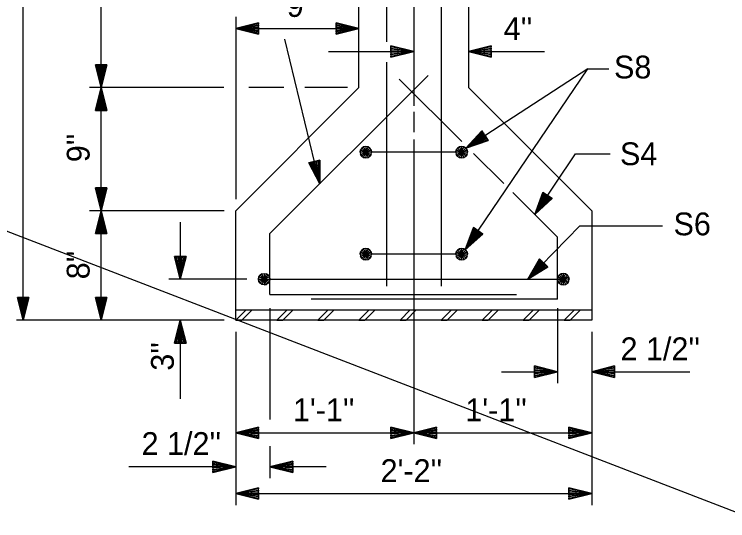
# Model space of a CAD drawing. Extents: x -22.6 to 41.6, y -1.6 to 24.3.
# Drawn here: x 1.652 to 5.561, y 14.311 to 17.088 of the extents above; entities that cross this region are included whole.
import ezdxf

# ---------------------------------------------------------------- set-up
doc = ezdxf.new("R2010")
doc.units = 0
for name, color, linetype in [('Dimension Lines', 7, 'Continuous'), ('Mis Center Lines', 7, 'Continuous'), ('Rebar Lines', 7, 'Continuous'), ('Structural Steel Lines', 7, 'Continuous'), ('Sup Concrete Girder Lines', 7, 'Continuous'), ('Text', 7, 'Continuous'), ('User Information Notes', 7, 'Continuous')]:
    doc.layers.add(name, color=color, linetype=linetype)

msp = doc.modelspace()

# ---------------------------------------------------------------- linework, layer by layer
at = {"layer": 'Dimension Lines'}
for p, q in [((-20.1741, 24.3043), (41.5919, 0.4744)), ((1.7006, 15.4105), (1.7006, 19.4605)), ((2.1276, 16.6855), (2.1276, 18.4105)), ((2.8655, 17.0735), (2.8655, 16.0735)), ((2.8655, 17.0105), (3.5405, 17.0105)), ((3.3739, 16.8836), (3.8405, 16.8836)), ((4.1405, 16.8836), (4.5574, 16.8836)), ((4.7947, 16.7892), (4.126, 16.3536)), ((2.8001, 16.6855), (2.0646, 16.6855)), ((2.1276, 16.0105), (2.1276, 16.6855)), ((3.1287, 16.6855), (2.9376, 16.6855)), ((3.4775, 16.6855), (3.2433, 16.6855)), ((2.6047, 16.0105), (2.0646, 16.0105)), ((2.1276, 15.4105), (2.1276, 16.0105)), ((2.8025, 16.0105), (2.6047, 16.0105)), ((2.5617, 15.9474), (2.5617, 15.6355)), ((2.9265, 15.6355), (2.4987, 15.6355)), ((3.0529, 15.477), (3.0529, 14.8673)), ((4.628, 15.477), (4.628, 15.0656)), ((2.8025, 15.4105), (1.6646, 15.4105)), ((2.5617, 15.4105), (2.5617, 14.9801)), ((2.8655, 15.3475), (2.8655, 14.3975)), ((4.8155, 15.3475), (4.8155, 14.3975)), ((4.3209, 15.1286), (4.628, 15.1286)), ((4.8155, 15.1286), (5.3536, 15.1286)), ((2.8655, 14.7938), (3.8405, 14.7938)), ((3.8405, 14.7938), (4.8155, 14.7938)), ((3.0529, 14.7203), (3.0529, 14.5445)), ((2.8655, 14.6075), (2.2794, 14.6075)), ((3.3601, 14.6075), (3.0529, 14.6075)), ((2.8655, 14.4605), (4.8155, 14.4605))]:
    msp.add_line(p, q, dxfattribs=at)
for points in [[(2.9905, 17.0105), (2.9905, 17.0042), (2.8655, 17.0105), (2.9905, 16.998), (2.9905, 16.9917), (2.8655, 17.0105), (2.9905, 16.9855), (2.9905, 16.9792), (2.8655, 17.0105), (2.9905, 17.0417), (2.9905, 17.0355), (2.8655, 17.0105), (2.9905, 17.0292), (2.9905, 17.023), (2.8655, 17.0105), (2.9905, 17.0167), (2.9905, 16.9792), (2.9905, 17.0417), (2.8655, 17.0105), (2.9905, 16.9792)], [(3.4155, 17.0105), (3.4155, 17.0167), (3.5405, 17.0105), (3.4155, 17.023), (3.4155, 17.0292), (3.5405, 17.0105), (3.4155, 17.0355), (3.4155, 17.0417), (3.5405, 17.0105), (3.4155, 16.9792), (3.4155, 16.9855), (3.5405, 17.0105), (3.4155, 16.9917), (3.4155, 16.998), (3.5405, 17.0105), (3.4155, 17.0042), (3.4155, 17.0417), (3.4155, 16.9792), (3.5405, 17.0105), (3.4155, 17.0417)], [(3.3256, 16.1589), (3.1337, 16.9509)], [(3.7155, 16.8836), (3.7155, 16.8899), (3.8405, 16.8836), (3.7155, 16.8961), (3.7155, 16.9024), (3.8405, 16.8836), (3.7155, 16.9086), (3.7155, 16.9149), (3.8405, 16.8836), (3.7155, 16.8524), (3.7155, 16.8586), (3.8405, 16.8836), (3.7155, 16.8649), (3.7155, 16.8711), (3.8405, 16.8836), (3.7155, 16.8774), (3.7155, 16.9149), (3.7155, 16.8524), (3.8405, 16.8836), (3.7155, 16.9149)], [(4.2655, 16.8836), (4.2655, 16.8774), (4.1405, 16.8836), (4.2655, 16.8711), (4.2655, 16.8649), (4.1405, 16.8836), (4.2655, 16.8586), (4.2655, 16.8524), (4.1405, 16.8836), (4.2655, 16.9149), (4.2655, 16.9086), (4.1405, 16.8836), (4.2655, 16.9024), (4.2655, 16.8961), (4.1405, 16.8836), (4.2655, 16.8899), (4.2655, 16.8524), (4.2655, 16.9149), (4.1405, 16.8836), (4.2655, 16.8524)], [(2.1276, 16.8105), (2.1339, 16.8105), (2.1276, 16.6855), (2.1401, 16.8105), (2.1464, 16.8105), (2.1276, 16.6855), (2.1526, 16.8105), (2.1589, 16.8105), (2.1276, 16.6855), (2.0964, 16.8105), (2.1026, 16.8105), (2.1276, 16.6855), (2.1089, 16.8105), (2.1151, 16.8105), (2.1276, 16.6855), (2.1214, 16.8105), (2.1589, 16.8105), (2.0964, 16.8105), (2.1276, 16.6855), (2.1589, 16.8105)], [(4.1229, 15.7972), (4.7947, 16.7892), (4.9092, 16.7892)], [(2.1276, 16.5605), (2.1214, 16.5605), (2.1276, 16.6855), (2.1151, 16.5605), (2.1089, 16.5605), (2.1276, 16.6855), (2.1026, 16.5605), (2.0964, 16.5605), (2.1276, 16.6855), (2.1589, 16.5605), (2.1526, 16.5605), (2.1276, 16.6855), (2.1464, 16.5605), (2.1401, 16.5605), (2.1276, 16.6855), (2.1339, 16.5605), (2.0964, 16.5605), (2.1589, 16.5605), (2.1276, 16.6855), (2.0964, 16.5605)], [(4.2307, 16.4219), (4.2341, 16.4166), (4.126, 16.3536), (4.2376, 16.4114), (4.241, 16.4061), (4.126, 16.3536), (4.2444, 16.4009), (4.2478, 16.3957), (4.126, 16.3536), (4.2137, 16.4481), (4.2171, 16.4428), (4.126, 16.3536), (4.2205, 16.4376), (4.2239, 16.4323), (4.126, 16.3536), (4.2273, 16.4271), (4.2478, 16.3957), (4.2137, 16.4481), (4.126, 16.3536), (4.2478, 16.3957)], [(4.5039, 15.9903), (4.7259, 16.3231), (4.9169, 16.3231)], [(3.2962, 16.2803), (3.3023, 16.2819), (3.3256, 16.1589), (3.3084, 16.2833), (3.3144, 16.2848), (3.3256, 16.1589), (3.3205, 16.2863), (3.3266, 16.2877), (3.3256, 16.1589), (3.2659, 16.273), (3.2719, 16.2745), (3.3256, 16.1589), (3.278, 16.276), (3.2841, 16.2774), (3.3256, 16.1589), (3.2901, 16.2789), (3.3266, 16.2877), (3.2659, 16.273), (3.3256, 16.1589), (3.3266, 16.2877)], [(2.1276, 16.1355), (2.1339, 16.1355), (2.1276, 16.0105), (2.1401, 16.1355), (2.1464, 16.1355), (2.1276, 16.0105), (2.1526, 16.1355), (2.1589, 16.1355), (2.1276, 16.0105), (2.0964, 16.1355), (2.1026, 16.1355), (2.1276, 16.0105), (2.1089, 16.1355), (2.1151, 16.1355), (2.1276, 16.0105), (2.1214, 16.1355), (2.1589, 16.1355), (2.0964, 16.1355), (2.1276, 16.0105), (2.1589, 16.1355)], [(4.5733, 16.0943), (4.5785, 16.0908), (4.5039, 15.9903), (4.5837, 16.0874), (4.5889, 16.0839), (4.5039, 15.9903), (4.5941, 16.0804), (4.5993, 16.077), (4.5039, 15.9903), (4.5473, 16.1116), (4.5525, 16.1082), (4.5039, 15.9903), (4.5577, 16.1047), (4.5629, 16.1012), (4.5039, 15.9903), (4.5681, 16.0977), (4.5993, 16.077), (4.5473, 16.1116), (4.5039, 15.9903), (4.5993, 16.077)], [(2.1276, 15.8855), (2.1214, 15.8855), (2.1276, 16.0105), (2.1151, 15.8855), (2.1089, 15.8855), (2.1276, 16.0105), (2.1026, 15.8855), (2.0964, 15.8855), (2.1276, 16.0105), (2.1589, 15.8855), (2.1526, 15.8855), (2.1276, 16.0105), (2.1464, 15.8855), (2.1401, 15.8855), (2.1276, 16.0105), (2.1339, 15.8855), (2.0964, 15.8855), (2.1589, 15.8855), (2.1276, 16.0105), (2.0964, 15.8855)], [(4.193, 15.9007), (4.1981, 15.8972), (4.1229, 15.7972), (4.2033, 15.8937), (4.2085, 15.8901), (4.1229, 15.7972), (4.2137, 15.8866), (4.2189, 15.8832), (4.1229, 15.7972), (4.1671, 15.9182), (4.1723, 15.9147), (4.1229, 15.7972), (4.1775, 15.9112), (4.1826, 15.9077), (4.1229, 15.7972), (4.1878, 15.9042), (4.2189, 15.8832), (4.1671, 15.9182), (4.1229, 15.7972), (4.2189, 15.8832)], [(4.4651, 15.6355), (4.7504, 15.9286), (5.2027, 15.9286)], [(2.5617, 15.7605), (2.568, 15.7605), (2.5617, 15.6355), (2.5742, 15.7605), (2.5805, 15.7605), (2.5617, 15.6355), (2.5867, 15.7605), (2.593, 15.7605), (2.5617, 15.6355), (2.5305, 15.7605), (2.5367, 15.7605), (2.5617, 15.6355), (2.543, 15.7605), (2.5492, 15.7605), (2.5617, 15.6355), (2.5555, 15.7605), (2.593, 15.7605), (2.5305, 15.7605), (2.5617, 15.6355), (2.593, 15.7605)], [(4.5523, 15.7251), (4.5568, 15.7207), (4.4651, 15.6355), (4.5613, 15.7164), (4.5657, 15.712), (4.4651, 15.6355), (4.5702, 15.7076), (4.5747, 15.7033), (4.4651, 15.6355), (4.5299, 15.7469), (4.5344, 15.7425), (4.4651, 15.6355), (4.5389, 15.7382), (4.5434, 15.7338), (4.4651, 15.6355), (4.5478, 15.7295), (4.5747, 15.7033), (4.5299, 15.7469), (4.4651, 15.6355), (4.5747, 15.7033)], [(1.7006, 15.5355), (1.7068, 15.5355), (1.7006, 15.4105), (1.7131, 15.5355), (1.7193, 15.5355), (1.7006, 15.4105), (1.7256, 15.5355), (1.7318, 15.5355), (1.7006, 15.4105), (1.6693, 15.5355), (1.6756, 15.5355), (1.7006, 15.4105), (1.6818, 15.5355), (1.6881, 15.5355), (1.7006, 15.4105), (1.6943, 15.5355), (1.7318, 15.5355), (1.6693, 15.5355), (1.7006, 15.4105), (1.7318, 15.5355)], [(2.1276, 15.5355), (2.1339, 15.5355), (2.1276, 15.4105), (2.1401, 15.5355), (2.1464, 15.5355), (2.1276, 15.4105), (2.1526, 15.5355), (2.1589, 15.5355), (2.1276, 15.4105), (2.0964, 15.5355), (2.1026, 15.5355), (2.1276, 15.4105), (2.1089, 15.5355), (2.1151, 15.5355), (2.1276, 15.4105), (2.1214, 15.5355), (2.1589, 15.5355), (2.0964, 15.5355), (2.1276, 15.4105), (2.1589, 15.5355)], [(2.5617, 15.2855), (2.5555, 15.2855), (2.5617, 15.4105), (2.5492, 15.2855), (2.543, 15.2855), (2.5617, 15.4105), (2.5367, 15.2855), (2.5305, 15.2855), (2.5617, 15.4105), (2.593, 15.2855), (2.5867, 15.2855), (2.5617, 15.4105), (2.5805, 15.2855), (2.5742, 15.2855), (2.5617, 15.4105), (2.568, 15.2855), (2.5305, 15.2855), (2.593, 15.2855), (2.5617, 15.4105), (2.5305, 15.2855)], [(4.503, 15.1286), (4.503, 15.1223), (4.628, 15.1286), (4.503, 15.1161), (4.503, 15.1098), (4.628, 15.1286), (4.503, 15.1036), (4.503, 15.0973), (4.628, 15.1286), (4.503, 15.1598), (4.503, 15.1536), (4.628, 15.1286), (4.503, 15.1473), (4.503, 15.1411), (4.628, 15.1286), (4.503, 15.1348), (4.503, 15.0973), (4.503, 15.1598), (4.628, 15.1286), (4.503, 15.0973)], [(4.9405, 15.1286), (4.9405, 15.1348), (4.8155, 15.1286), (4.9405, 15.1411), (4.9405, 15.1473), (4.8155, 15.1286), (4.9405, 15.1536), (4.9405, 15.1598), (4.8155, 15.1286), (4.9405, 15.0973), (4.9405, 15.1036), (4.8155, 15.1286), (4.9405, 15.1098), (4.9405, 15.1161), (4.8155, 15.1286), (4.9405, 15.1223), (4.9405, 15.1598), (4.9405, 15.0973), (4.8155, 15.1286), (4.9405, 15.1598)], [(2.9905, 14.7938), (2.9905, 14.7875), (2.8655, 14.7938), (2.9905, 14.7813), (2.9905, 14.775), (2.8655, 14.7938), (2.9905, 14.7688), (2.9905, 14.7625), (2.8655, 14.7938), (2.9905, 14.825), (2.9905, 14.8188), (2.8655, 14.7938), (2.9905, 14.8125), (2.9905, 14.8063), (2.8655, 14.7938), (2.9905, 14.8), (2.9905, 14.7625), (2.9905, 14.825), (2.8655, 14.7938), (2.9905, 14.7625)], [(3.7155, 14.7938), (3.7155, 14.8), (3.8405, 14.7938), (3.7155, 14.8063), (3.7155, 14.8125), (3.8405, 14.7938), (3.7155, 14.8188), (3.7155, 14.825), (3.8405, 14.7938), (3.7155, 14.7625), (3.7155, 14.7688), (3.8405, 14.7938), (3.7155, 14.775), (3.7155, 14.7813), (3.8405, 14.7938), (3.7155, 14.7875), (3.7155, 14.825), (3.7155, 14.7625), (3.8405, 14.7938), (3.7155, 14.825)], [(3.9655, 14.7938), (3.9655, 14.7875), (3.8405, 14.7938), (3.9655, 14.7813), (3.9655, 14.775), (3.8405, 14.7938), (3.9655, 14.7688), (3.9655, 14.7625), (3.8405, 14.7938), (3.9655, 14.825), (3.9655, 14.8188), (3.8405, 14.7938), (3.9655, 14.8125), (3.9655, 14.8063), (3.8405, 14.7938), (3.9655, 14.8), (3.9655, 14.7625), (3.9655, 14.825), (3.8405, 14.7938), (3.9655, 14.7625)], [(4.6905, 14.7938), (4.6905, 14.8), (4.8155, 14.7938), (4.6905, 14.8063), (4.6905, 14.8125), (4.8155, 14.7938), (4.6905, 14.8188), (4.6905, 14.825), (4.8155, 14.7938), (4.6905, 14.7625), (4.6905, 14.7688), (4.8155, 14.7938), (4.6905, 14.775), (4.6905, 14.7813), (4.8155, 14.7938), (4.6905, 14.7875), (4.6905, 14.825), (4.6905, 14.7625), (4.8155, 14.7938), (4.6905, 14.825)], [(2.7405, 14.6075), (2.7405, 14.6138), (2.8655, 14.6075), (2.7405, 14.62), (2.7405, 14.6263), (2.8655, 14.6075), (2.7405, 14.6325), (2.7405, 14.6388), (2.8655, 14.6075), (2.7405, 14.5763), (2.7405, 14.5825), (2.8655, 14.6075), (2.7405, 14.5888), (2.7405, 14.595), (2.8655, 14.6075), (2.7405, 14.6013), (2.7405, 14.6388), (2.7405, 14.5763), (2.8655, 14.6075), (2.7405, 14.6388)], [(3.1779, 14.6075), (3.1779, 14.6013), (3.0529, 14.6075), (3.1779, 14.595), (3.1779, 14.5888), (3.0529, 14.6075), (3.1779, 14.5825), (3.1779, 14.5763), (3.0529, 14.6075), (3.1779, 14.6388), (3.1779, 14.6325), (3.0529, 14.6075), (3.1779, 14.6263), (3.1779, 14.62), (3.0529, 14.6075), (3.1779, 14.6138), (3.1779, 14.5763), (3.1779, 14.6388), (3.0529, 14.6075), (3.1779, 14.5763)], [(2.9905, 14.4605), (2.9905, 14.4542), (2.8655, 14.4605), (2.9905, 14.448), (2.9905, 14.4417), (2.8655, 14.4605), (2.9905, 14.4355), (2.9905, 14.4292), (2.8655, 14.4605), (2.9905, 14.4917), (2.9905, 14.4855), (2.8655, 14.4605), (2.9905, 14.4792), (2.9905, 14.473), (2.8655, 14.4605), (2.9905, 14.4667), (2.9905, 14.4292), (2.9905, 14.4917), (2.8655, 14.4605), (2.9905, 14.4292)], [(4.6905, 14.4605), (4.6905, 14.4667), (4.8155, 14.4605), (4.6905, 14.473), (4.6905, 14.4792), (4.8155, 14.4605), (4.6905, 14.4855), (4.6905, 14.4917), (4.8155, 14.4605), (4.6905, 14.4292), (4.6905, 14.4355), (4.8155, 14.4605), (4.6905, 14.4417), (4.6905, 14.448), (4.8155, 14.4605), (4.6905, 14.4542), (4.6905, 14.4917), (4.6905, 14.4292), (4.8155, 14.4605), (4.6905, 14.4917)]]:
    msp.add_lwpolyline(points, dxfattribs=at)
at = {"layer": 'Mis Center Lines'}
for p, q in [((3.8405, 17.4207), (3.8405, 16.5864)), ((3.8405, 16.5539), (3.8405, 16.442)), ((3.8405, 16.4022), (3.8405, 14.7308))]:
    msp.add_line(p, q, dxfattribs=at)
at = {"layer": 'Rebar Lines'}
for p, q in [((3.6905, 17.3918), (3.6905, 16.9367)), ((3.9904, 17.381), (3.9904, 15.5979)), ((3.6905, 16.8248), (3.6905, 15.5979)), ((3.0529, 15.8862), (3.9197, 16.7529)), ((4.1039, 16.3903), (3.7613, 16.7329)), ((4.103, 16.332), (3.578, 16.332)), ((4.3332, 16.1609), (4.1688, 16.3253)), ((4.628, 15.8662), (4.3833, 16.1109)), ((3.0529, 15.5523), (3.0529, 15.8862)), ((4.628, 15.5253), (4.628, 15.8662)), ((4.103, 15.773), (3.578, 15.773)), ((3.0212, 15.6355), (4.6597, 15.6355)), ((3.0529, 15.5523), (4.4029, 15.5523)), ((4.628, 15.5253), (3.278, 15.5253))]:
    msp.add_line(p, q, dxfattribs=at)
for points in [[(3.578, 16.3637), (3.566, 16.3613), (3.5556, 16.3545), (3.5488, 16.3441), (3.5464, 16.332), (3.5488, 16.3199), (3.5556, 16.3096), (3.5659, 16.3027), (3.578, 16.3003), (3.5902, 16.3027), (3.6005, 16.3096), (3.6074, 16.3198), (3.6098, 16.332), (3.6074, 16.3441), (3.6005, 16.3544), (3.5902, 16.3613), (3.578, 16.3637), (3.578, 16.332), (3.578, 16.3003), (3.5659, 16.3027), (3.578, 16.332), (3.5556, 16.3096), (3.5488, 16.3199), (3.578, 16.332), (3.5464, 16.332), (3.5488, 16.3441), (3.578, 16.332), (3.5556, 16.3545), (3.566, 16.3613), (3.578, 16.332), (3.5902, 16.3613), (3.6005, 16.3544), (3.578, 16.332), (3.6074, 16.3441), (3.6098, 16.332), (3.578, 16.332), (3.6074, 16.3198), (3.6005, 16.3096), (3.578, 16.332), (3.5902, 16.3027)], [(4.103, 16.3637), (4.0909, 16.3613), (4.0806, 16.3545), (4.0737, 16.3441), (4.0713, 16.332), (4.0737, 16.3199), (4.0806, 16.3096), (4.0909, 16.3027), (4.103, 16.3003), (4.1151, 16.3027), (4.1254, 16.3096), (4.1323, 16.3198), (4.1348, 16.332), (4.1323, 16.3441), (4.1255, 16.3544), (4.1152, 16.3613), (4.103, 16.3637), (4.103, 16.332), (4.103, 16.3003), (4.0909, 16.3027), (4.103, 16.332), (4.0806, 16.3096), (4.0737, 16.3199), (4.103, 16.332), (4.0713, 16.332), (4.0737, 16.3441), (4.103, 16.332), (4.0806, 16.3545), (4.0909, 16.3613), (4.103, 16.332), (4.1152, 16.3613), (4.1255, 16.3544), (4.103, 16.332), (4.1323, 16.3441), (4.1348, 16.332), (4.103, 16.332), (4.1323, 16.3198), (4.1254, 16.3096), (4.103, 16.332), (4.1151, 16.3027)], [(3.578, 15.8047), (3.566, 15.8023), (3.5556, 15.7954), (3.5488, 15.7851), (3.5464, 15.773), (3.5488, 15.7609), (3.5556, 15.7506), (3.5659, 15.7437), (3.578, 15.7413), (3.5902, 15.7437), (3.6005, 15.7506), (3.6074, 15.7609), (3.6098, 15.773), (3.6074, 15.7851), (3.6005, 15.7954), (3.5902, 15.8023), (3.578, 15.8047), (3.578, 15.773), (3.578, 15.7413), (3.5659, 15.7437), (3.578, 15.773), (3.5556, 15.7506), (3.5488, 15.7609), (3.578, 15.773), (3.5464, 15.773), (3.5488, 15.7851), (3.578, 15.773), (3.5556, 15.7954), (3.566, 15.8023), (3.578, 15.773), (3.5902, 15.8023), (3.6005, 15.7954), (3.578, 15.773), (3.6074, 15.7851), (3.6098, 15.773), (3.578, 15.773), (3.6074, 15.7609), (3.6005, 15.7506), (3.578, 15.773), (3.5902, 15.7437)], [(4.103, 15.8047), (4.0909, 15.8023), (4.0806, 15.7954), (4.0737, 15.7851), (4.0713, 15.773), (4.0737, 15.7609), (4.0806, 15.7506), (4.0909, 15.7437), (4.103, 15.7413), (4.1151, 15.7437), (4.1254, 15.7506), (4.1323, 15.7609), (4.1348, 15.773), (4.1323, 15.7851), (4.1255, 15.7954), (4.1152, 15.8023), (4.103, 15.8047), (4.103, 15.773), (4.103, 15.7413), (4.0909, 15.7437), (4.103, 15.773), (4.0806, 15.7506), (4.0737, 15.7609), (4.103, 15.773), (4.0713, 15.773), (4.0737, 15.7851), (4.103, 15.773), (4.0806, 15.7954), (4.0909, 15.8023), (4.103, 15.773), (4.1152, 15.8023), (4.1255, 15.7954), (4.103, 15.773), (4.1323, 15.7851), (4.1348, 15.773), (4.103, 15.773), (4.1323, 15.7609), (4.1254, 15.7506), (4.103, 15.773), (4.1151, 15.7437)], [(3.0212, 15.6672), (3.0334, 15.6648), (3.0437, 15.6579), (3.0505, 15.6476), (3.0529, 15.6355), (3.0505, 15.6234), (3.0437, 15.6131), (3.0334, 15.6063), (3.0212, 15.6038), (3.0091, 15.6063), (2.9988, 15.6131), (2.9919, 15.6234), (2.9895, 15.6355), (2.9919, 15.6476), (2.9988, 15.6579), (3.009, 15.6648), (3.0212, 15.6672), (3.0212, 15.6355), (3.0212, 15.6038), (3.0334, 15.6063), (3.0212, 15.6355), (3.0437, 15.6131), (3.0505, 15.6234), (3.0212, 15.6355), (3.0529, 15.6355), (3.0505, 15.6476), (3.0212, 15.6355), (3.0437, 15.6579), (3.0334, 15.6648), (3.0212, 15.6355), (3.009, 15.6648), (2.9988, 15.6579), (3.0212, 15.6355), (2.9919, 15.6476), (2.9895, 15.6355), (3.0212, 15.6355), (2.9919, 15.6234), (2.9988, 15.6131), (3.0212, 15.6355), (3.0091, 15.6063)], [(4.6597, 15.6672), (4.6476, 15.6648), (4.6373, 15.6579), (4.6304, 15.6476), (4.628, 15.6355), (4.6304, 15.6234), (4.6373, 15.6131), (4.6476, 15.6063), (4.6597, 15.6038), (4.6718, 15.6063), (4.6821, 15.6131), (4.689, 15.6234), (4.6914, 15.6355), (4.689, 15.6476), (4.6822, 15.6579), (4.6719, 15.6648), (4.6597, 15.6672), (4.6597, 15.6355), (4.6597, 15.6038), (4.6476, 15.6063), (4.6597, 15.6355), (4.6373, 15.6131), (4.6304, 15.6234), (4.6597, 15.6355), (4.628, 15.6355), (4.6304, 15.6476), (4.6597, 15.6355), (4.6373, 15.6579), (4.6476, 15.6648), (4.6597, 15.6355), (4.6719, 15.6648), (4.6822, 15.6579), (4.6597, 15.6355), (4.689, 15.6476), (4.6914, 15.6355), (4.6597, 15.6355), (4.689, 15.6234), (4.6821, 15.6131), (4.6597, 15.6355), (4.6718, 15.6063)]]:
    msp.add_lwpolyline(points, dxfattribs=at)
at = {"layer": 'Structural Steel Lines'}
msp.add_line((2.8655, 15.4667), (4.8155, 15.4667), dxfattribs=at)
for points in [[(2.9217, 15.4667), (2.8655, 15.4105), (2.8984, 15.4105), (2.9546, 15.4667), (3.1467, 15.4667), (3.0905, 15.4105), (3.1234, 15.4105), (3.1796, 15.4667), (3.3717, 15.4667), (3.3155, 15.4105), (3.3484, 15.4105), (3.4046, 15.4667), (3.5967, 15.4667), (3.5405, 15.4105), (3.5734, 15.4105), (3.6296, 15.4667), (3.8217, 15.4667), (3.7655, 15.4105), (3.7984, 15.4105), (3.8546, 15.4667), (4.0467, 15.4667), (3.9905, 15.4105), (4.0234, 15.4105), (4.0796, 15.4667)], [(3.5967, 15.4667), (3.5405, 15.4105), (3.5734, 15.4105), (3.6296, 15.4667), (3.8217, 15.4667), (3.7655, 15.4105), (3.7984, 15.4105), (3.8546, 15.4667), (4.0467, 15.4667), (3.9905, 15.4105), (4.0234, 15.4105), (4.0796, 15.4667), (4.2717, 15.4667), (4.2155, 15.4105), (4.2484, 15.4105), (4.3046, 15.4667), (4.4967, 15.4667), (4.4405, 15.4105), (4.4734, 15.4105), (4.5296, 15.4667), (4.7217, 15.4667), (4.6655, 15.4105), (4.6984, 15.4105), (4.7546, 15.4667)]]:
    msp.add_lwpolyline(points, dxfattribs=at)
at = {"layer": 'Sup Concrete Girder Lines'}
msp.add_lwpolyline([(4.1405, 17.2172), (4.1405, 16.6855), (4.8155, 16.0105), (4.8155, 15.4105), (3.8405, 15.4105), (2.8655, 15.4105), (2.8655, 16.0105), (3.5405, 16.6855), (3.5405, 18.4105), (3.0905, 18.8605), (3.0905, 19.4605), (3.8405, 19.4605)], dxfattribs=at)
at = {"layer": 'User Information Notes'}
msp.add_line((2.8655, 15.4105), (2.8655, 15.4105), dxfattribs=at)

# ---------------------------------------------------------------- texts
at = {"layer": 'Text'}
for s, p in [("9''", (3.1448, 17.0735)), ("4''", (4.3335, 16.9466)), ('S8', (4.9377, 16.736)), ('S4', (4.9704, 16.2606)), ('S6', (5.2638, 15.8761)), ("2 1/2''", (4.9734, 15.1915)), ("1'-1''", (3.1787, 14.8567)), ("1'-1''", (4.123, 14.8567)), ("2 1/2''", (2.3496, 14.672)), ("2'-2''", (3.6591, 14.5235))]:
    msp.add_text(s, height=0.125, dxfattribs=at).set_placement(p)
for s, p in [("9''", (2.0647, 16.2767)), ("8''", (2.0647, 15.635)), ("3''", (2.5261, 15.1339))]:
    msp.add_text(s, height=0.125, rotation=90, dxfattribs=at).set_placement(p)

doc.saveas('drawing.dxf')
